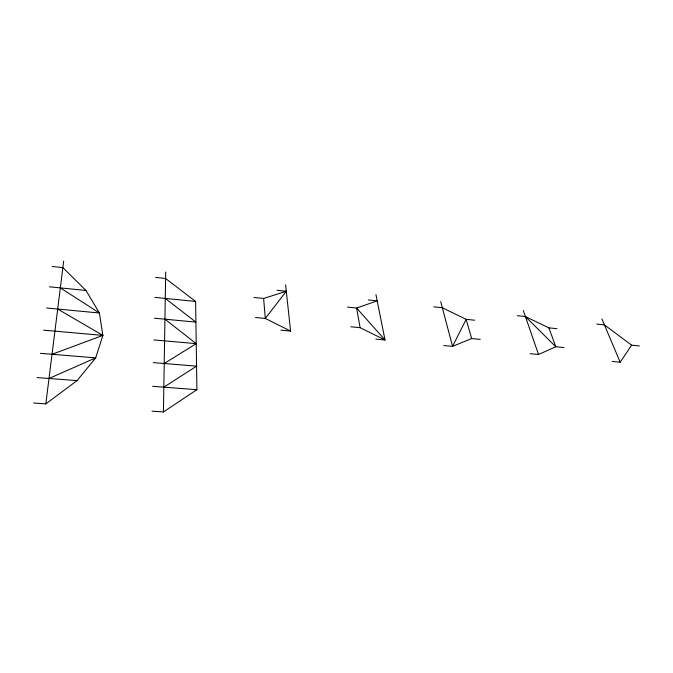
<?xml version="1.0" encoding="UTF-8"?>
<svg xmlns="http://www.w3.org/2000/svg" width="673" height="673" viewBox="0 0 673 673"><rect width="100%" height="100%" fill="white"/><g stroke="black" fill="none" stroke-linecap="round" stroke-linejoin="round"><path stroke-width="1.01" d="M151.997 411.161L163.421 411.952L165.701 272.018M33.65 403.018L45.831 403.859L63.691 261.048M52.275 266.5L62.875 267.618L85.942 290.458L99.402 312.995L102.851 335.406L95.701 357.876L77.075 380.615L45.831 403.859M612.203 361.451L620.178 362.209L631.627 345.165L639.35 345.939M276.931 290.265L286.286 291.249L265.305 318.455L255.53 317.496M163.421 411.952L196.903 389.684L195.607 301.454L165.592 278.487L155.581 277.427M163.825 387.177L196.558 366.171L153.293 362.612M164.212 363.513L196.23 343.667L164.935 319.187M530.131 353.704L538.535 354.494L555.789 346.746L563.966 347.546M49.003 378.487L95.701 357.876L40.43 353.333M480.261 339.385L471.647 338.553L452.559 346.368L443.709 345.535M52.031 354.284L102.851 335.406L57.693 309.05M254.041 297.474L263.614 298.467L286.286 291.249M37.116 377.587L77.075 380.615M152.662 386.336L196.903 389.684M43.594 330.157L102.851 335.406M153.907 339.924L196.23 343.667M46.614 308.007L99.402 312.995L60.334 287.893M154.487 318.203L195.91 322.115L165.272 298.417M280.868 330.149L290.601 331.066L285.604 284.915M375.812 339.116L385.023 339.991L375.946 294.639M350.852 326.784L360.105 327.684L385.023 339.991L356.606 308.049L347.529 307.107M49.508 286.807L85.942 290.458M155.042 297.39L195.607 301.454M474.625 320.205L466.162 319.33L442.329 307.754L433.791 306.854M517.285 315.679L525.403 316.546L548.882 327.86L556.933 328.685M368.316 299.931L377.191 300.865L356.606 308.049L360.105 327.684M596.707 324.083L604.438 324.899L631.627 345.165M290.601 331.066L265.305 318.455L263.614 298.467M525.403 316.546L555.789 346.746L548.882 327.86M601.931 318.943L620.178 362.209M523.308 310.489L538.535 354.494M471.647 338.553L466.162 319.33L452.559 346.368L440.706 301.605"/></g></svg>
